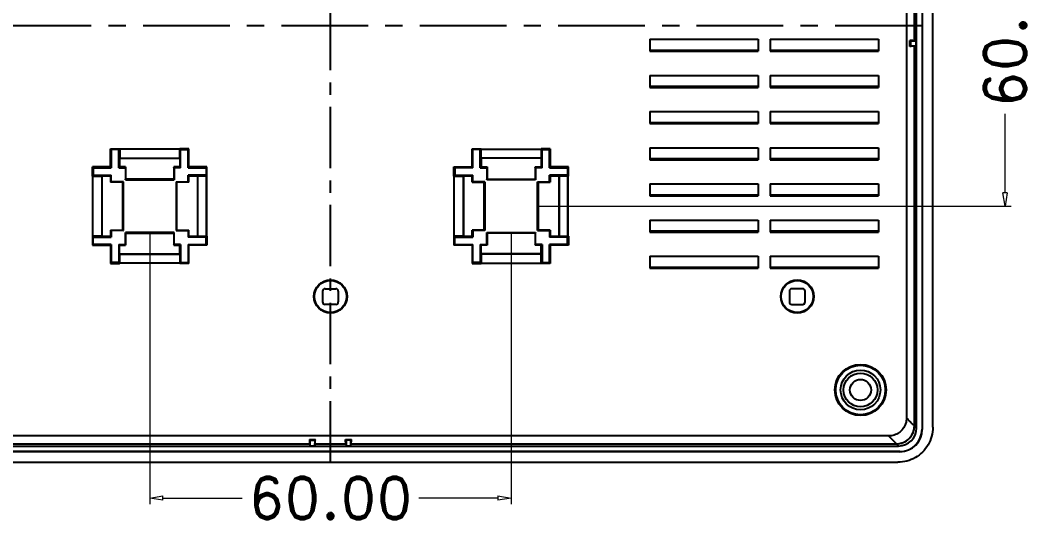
# Model space of a CAD drawing. Extents: x 3002 to 3805, y -1490 to -963.
# Drawn here: x 3636.7 to 3804.8, y -1342.2 to -1258.4 of the extents above; entities that cross this region are included whole.
import ezdxf

# ---------------------------------------------------------------- set-up
doc = ezdxf.new("R2010")
doc.units = 0
doc.header["$LTSCALE"] = 30.734
doc.header["$PDMODE"] = 3
doc.header["$PDSIZE"] = 0.3125
doc.linetypes.add('CENTER', pattern=[0.6, 0.375, -0.075, 0.075, -0.075])
doc.layers.get('0').update_dxf_attribs({"linetype": 'CONTINUOUS'})
doc.layers.get('Defpoints').update_dxf_attribs({"linetype": 'CONTINUOUS'})
doc.layers.add('dim', color=3, linetype='CONTINUOUS', lineweight=9)
doc.styles.add('LongTou', font='romand.shx', dxfattribs={"bigfont": 'whgdtxt.shx'})
doc.dimstyles.new('YanXiu', dxfattribs={"dimtxt": 7, "dimasz": 2.2, "dimexe": 1, "dimexo": 0, "dimgap": 0.66, "dimtad": 0, "dimzin": 1, "dimdsep": 46, "dimtxsty": 'LongTou', "dimblk": 'CLOSEDBLANK', "dimcen": 0, "dimclrd": 3, "dimclre": 3, "dimclrt": 7, "dimazin": 0, "dimtfac": 1, "dimtofl": 0, "dimtmove": 0, "dimatfit": 3, "dimldrblk": 'CLOSEDBLANK', "dimfxl": 1, "dimlwd": 5, "dimlwe": 5, "dimarcsym": 0})

# ---------------------------------------------------------------- blocks, each defined once
blk = doc.blocks.new('_ClosedBlank')
at = {"color": 0, "linetype": 'ByBlock', "lineweight": -2}
for p, q in [((-1, 0.167), (0, 0)), ((-1, 0.167), (-1, -0.167)), ((0, 0), (-1, -0.167))]:
    blk.add_line(p, q, dxfattribs=at)
blk = doc.blocks.new('*D6')
at = {"layer": 'Defpoints', "color": 0}
for p in [(3658.18, -1293.71), (3718.18, -1293.71), (3718.18, -1337.65)]:
    blk.add_point(p, dxfattribs=at)
at = {"layer": 'dim', "color": 3, "lineweight": 5}
for p, q in [((3658.18, -1293.71), (3658.18, -1338.65)), ((3718.18, -1293.71), (3718.18, -1338.65)), ((3660.38, -1337.65), (3673.52, -1337.65)), ((3715.98, -1337.65), (3702.84, -1337.65))]:
    blk.add_line(p, q, dxfattribs=at)
at = {"layer": 'dim', "color": 3, "lineweight": 5, "xscale": 2.2, "yscale": 2.2, "zscale": 2.2, "rotation": 180}
blk.add_blockref('_ClosedBlank', (3658.18, -1337.65), dxfattribs=at)
at = {"layer": 'dim', "color": 3, "lineweight": 5, "xscale": 2.2, "yscale": 2.2, "zscale": 2.2}
blk.add_blockref('_ClosedBlank', (3718.18, -1337.65), dxfattribs=at)
at = {"layer": 'dim', "color": 7, "insert": (3688.18, -1337.65), "char_height": 7, "attachment_point": 5, "style": 'LongTou'}
blk.add_mtext('60.00', dxfattribs=at)
blk = doc.blocks.new('*D5')
at = {"layer": 'Defpoints', "color": 0}
for p in [(3726.12, -1229.21), (3800.18, -1229.21), (3722.56, -1289.21)]:
    blk.add_point(p, dxfattribs=at)
at = {"layer": 'dim', "color": 3, "lineweight": 5}
for p, q in [((3726.12, -1229.21), (3801.18, -1229.21)), ((3800.18, -1231.41), (3800.18, -1244.55)), ((3800.18, -1287.01), (3800.18, -1273.87)), ((3722.56, -1289.21), (3801.18, -1289.21))]:
    blk.add_line(p, q, dxfattribs=at)
at = {"layer": 'dim', "color": 3, "lineweight": 5, "xscale": 2.2, "yscale": 2.2, "zscale": 2.2}
for p, rotation in [((3800.18, -1229.21), 90), ((3800.18, -1289.21), 270)]:
    blk.add_blockref('_ClosedBlank', p, dxfattribs=dict(at, rotation=rotation))
at = {"layer": 'dim', "color": 7, "insert": (3800.18, -1259.21), "char_height": 7, "attachment_point": 5, "rotation": 90, "style": 'LongTou'}
blk.add_mtext('60.00', dxfattribs=at)

msp = doc.modelspace()

# ---------------------------------------------------------------- linework, layer by layer
at = {"color": 1, "linetype": 'CENTER', "ltscale": 0.882062}
msp.add_line((3688.184, -1331.711), (3688.184, -1186.711), dxfattribs=at)
at = {"color": 7, "linetype": 'Continuous'}
for p, q in [((3785.488, -1326.028), (3785.488, -1192.394)), ((3786.399, -1192.193), (3786.399, -1326.228)), ((3786.434, -1192.158), (3786.434, -1326.263)), ((3788.184, -1325.911), (3788.184, -1192.503)), ((3783.82, -1194.037), (3783.82, -1324.384)), ((3785.126, -1261.783), (3785.126, -1256.638)), ((3741.184, -1261.521), (3759.184, -1261.521)), ((3741.184, -1261.521), (3741.184, -1263.521)), ((3759.184, -1261.521), (3759.184, -1263.521)), ((3761.184, -1261.521), (3779.184, -1261.521)), ((3761.184, -1261.521), (3761.184, -1263.521)), ((3779.184, -1261.521), (3779.184, -1263.521)), ((3784.388, -1261.711), (3784.503, -1261.826)), ((3784.388, -1262.711), (3784.388, -1261.711)), ((3785.435, -1261.826), (3784.503, -1261.826)), ((3784.503, -1261.826), (3784.503, -1262.595)), ((3785.488, -1261.817), (3785.126, -1261.783)), ((3785.435, -1261.826), (3785.488, -1261.817)), ((3785.435, -1262.595), (3785.435, -1261.826)), ((3741.184, -1263.321), (3759.184, -1263.321)), ((3741.184, -1263.41), (3759.184, -1263.41)), ((3741.184, -1263.521), (3759.184, -1263.521)), ((3761.184, -1263.321), (3779.184, -1263.321)), ((3761.184, -1263.41), (3779.184, -1263.41)), ((3761.184, -1263.521), (3779.184, -1263.521)), ((3784.388, -1262.711), (3784.503, -1262.595)), ((3784.503, -1262.595), (3785.435, -1262.595)), ((3785.126, -1262.638), (3785.488, -1262.604)), ((3785.126, -1325.661), (3785.126, -1262.638)), ((3785.488, -1262.604), (3785.435, -1262.595)), ((3741.184, -1267.521), (3759.184, -1267.521)), ((3741.184, -1267.521), (3741.184, -1269.521)), ((3759.184, -1267.521), (3759.184, -1269.521)), ((3761.184, -1267.521), (3779.184, -1267.521)), ((3761.184, -1267.521), (3761.184, -1269.521)), ((3779.184, -1267.521), (3779.184, -1269.521)), ((3741.184, -1269.321), (3759.184, -1269.321)), ((3741.184, -1269.41), (3759.184, -1269.41)), ((3741.184, -1269.521), (3759.184, -1269.521)), ((3761.184, -1269.321), (3779.184, -1269.321)), ((3761.184, -1269.41), (3779.184, -1269.41)), ((3761.184, -1269.521), (3779.184, -1269.521)), ((3741.184, -1273.521), (3759.184, -1273.521)), ((3741.184, -1273.521), (3741.184, -1275.521)), ((3759.184, -1273.521), (3759.184, -1275.521)), ((3761.184, -1273.521), (3779.184, -1273.521)), ((3761.184, -1273.521), (3761.184, -1275.521)), ((3779.184, -1273.521), (3779.184, -1275.521)), ((3741.184, -1275.321), (3759.184, -1275.321)), ((3741.184, -1275.41), (3759.184, -1275.41)), ((3741.184, -1275.521), (3759.184, -1275.521)), ((3761.184, -1275.321), (3779.184, -1275.321)), ((3761.184, -1275.41), (3779.184, -1275.41)), ((3761.184, -1275.521), (3779.184, -1275.521)), ((3651.806, -1279.833), (3651.684, -1279.711)), ((3651.684, -1282.711), (3651.684, -1279.711)), ((3651.684, -1279.711), (3653.184, -1279.711)), ((3651.806, -1279.833), (3651.806, -1282.833)), ((3653.062, -1279.833), (3651.806, -1279.833)), ((3653.062, -1279.833), (3653.184, -1279.711)), ((3653.062, -1282.833), (3653.062, -1279.833)), ((3653.184, -1279.711), (3653.184, -1279.756)), ((3653.184, -1279.756), (3653.201, -1279.773)), ((3663.184, -1279.756), (3653.184, -1279.756)), ((3653.201, -1279.773), (3653.201, -1281.255)), ((3663.167, -1279.773), (3653.201, -1279.773)), ((3663.184, -1279.756), (3663.167, -1279.773)), ((3663.167, -1281.255), (3663.167, -1279.773)), ((3663.306, -1279.833), (3663.184, -1279.711)), ((3663.184, -1279.711), (3663.184, -1279.756)), ((3664.684, -1279.711), (3663.184, -1279.711)), ((3663.306, -1282.833), (3663.306, -1279.833)), ((3663.306, -1279.833), (3664.562, -1279.833)), ((3664.562, -1279.833), (3664.684, -1279.711)), ((3664.562, -1282.833), (3664.562, -1279.833)), ((3664.684, -1282.711), (3664.684, -1279.711)), ((3711.684, -1279.711), (3713.184, -1279.711)), ((3711.806, -1279.833), (3711.684, -1279.711)), ((3711.684, -1282.711), (3711.684, -1279.711)), ((3713.062, -1279.833), (3711.806, -1279.833)), ((3711.806, -1282.833), (3711.806, -1279.833)), ((3713.062, -1279.833), (3713.184, -1279.711)), ((3713.062, -1282.833), (3713.062, -1279.833)), ((3713.184, -1279.711), (3713.184, -1279.756)), ((3713.184, -1279.756), (3723.184, -1279.756)), ((3713.184, -1279.756), (3713.201, -1279.773)), ((3713.201, -1279.773), (3723.167, -1279.773)), ((3713.201, -1281.255), (3713.201, -1279.773)), ((3723.184, -1279.756), (3723.167, -1279.773)), ((3723.167, -1279.773), (3723.167, -1281.255)), ((3724.684, -1279.711), (3723.184, -1279.711)), ((3723.306, -1279.833), (3723.184, -1279.711)), ((3723.184, -1279.711), (3723.184, -1279.756)), ((3723.306, -1279.833), (3724.562, -1279.833)), ((3723.306, -1282.833), (3723.306, -1279.833)), ((3724.562, -1279.833), (3724.684, -1279.711)), ((3724.562, -1282.833), (3724.562, -1279.833)), ((3724.684, -1279.711), (3724.684, -1282.711)), ((3741.184, -1279.521), (3759.184, -1279.521)), ((3741.184, -1279.521), (3741.184, -1281.521)), ((3759.184, -1279.521), (3759.184, -1281.521)), ((3761.184, -1279.521), (3779.184, -1279.521)), ((3761.184, -1279.521), (3761.184, -1281.521)), ((3779.184, -1279.521), (3779.184, -1281.521)), ((3653.184, -1281.273), (3653.201, -1281.255)), ((3653.184, -1281.273), (3653.184, -1282.711)), ((3653.184, -1281.273), (3663.184, -1281.273)), ((3653.201, -1281.255), (3663.167, -1281.255)), ((3663.184, -1281.273), (3663.167, -1281.255)), ((3663.184, -1281.273), (3663.184, -1282.711)), ((3713.184, -1281.273), (3713.201, -1281.255)), ((3723.184, -1281.273), (3713.184, -1281.273)), ((3713.184, -1281.273), (3713.184, -1282.711)), ((3723.167, -1281.255), (3713.201, -1281.255)), ((3723.184, -1281.273), (3723.167, -1281.255)), ((3723.184, -1281.273), (3723.184, -1282.711)), ((3741.184, -1281.321), (3759.184, -1281.321)), ((3741.184, -1281.41), (3759.184, -1281.41)), ((3741.184, -1281.521), (3759.184, -1281.521)), ((3761.184, -1281.321), (3779.184, -1281.321)), ((3761.184, -1281.41), (3779.184, -1281.41)), ((3761.184, -1281.521), (3779.184, -1281.521)), ((3648.806, -1282.833), (3648.684, -1282.711)), ((3648.684, -1284.211), (3648.684, -1282.711)), ((3651.684, -1282.711), (3648.684, -1282.711)), ((3648.806, -1284.088), (3648.684, -1284.211)), ((3648.729, -1284.211), (3648.684, -1284.211)), ((3648.729, -1284.211), (3648.747, -1284.228)), ((3648.729, -1294.211), (3648.729, -1284.211)), ((3648.806, -1282.833), (3648.806, -1284.088)), ((3648.806, -1282.833), (3651.806, -1282.833)), ((3648.806, -1284.088), (3651.806, -1284.088)), ((3650.246, -1284.211), (3650.229, -1284.228)), ((3650.246, -1284.211), (3650.246, -1294.211)), ((3651.684, -1284.211), (3650.246, -1284.211)), ((3651.806, -1282.833), (3651.684, -1282.711)), ((3651.806, -1284.088), (3651.684, -1284.211)), ((3651.684, -1284.211), (3651.684, -1285.211)), ((3651.806, -1285.18), (3651.806, -1284.088)), ((3653.062, -1282.833), (3653.184, -1282.711)), ((3653.062, -1282.833), (3654.153, -1282.833)), ((3654.184, -1282.711), (3653.184, -1282.711)), ((3654.184, -1282.711), (3654.153, -1282.833)), ((3654.153, -1282.833), (3654.153, -1284.833)), ((3654.184, -1282.711), (3654.184, -1284.711)), ((3662.184, -1282.711), (3662.184, -1284.711)), ((3662.215, -1282.833), (3662.184, -1282.711)), ((3663.184, -1282.711), (3662.184, -1282.711)), ((3662.215, -1282.833), (3662.215, -1284.833)), ((3663.306, -1282.833), (3662.215, -1282.833)), ((3663.306, -1282.833), (3663.184, -1282.711)), ((3664.562, -1282.833), (3664.684, -1282.711)), ((3664.562, -1282.833), (3667.562, -1282.833)), ((3664.562, -1284.088), (3664.684, -1284.211)), ((3664.562, -1285.18), (3664.562, -1284.088)), ((3667.562, -1284.088), (3664.562, -1284.088)), ((3667.684, -1282.711), (3664.684, -1282.711)), ((3666.122, -1284.211), (3664.684, -1284.211)), ((3664.684, -1285.211), (3664.684, -1284.211)), ((3666.122, -1284.211), (3666.139, -1284.228)), ((3666.122, -1284.211), (3666.122, -1294.211)), ((3667.562, -1282.833), (3667.684, -1282.711)), ((3667.562, -1282.833), (3667.562, -1284.088)), ((3667.562, -1284.088), (3667.684, -1284.211)), ((3667.639, -1284.211), (3667.621, -1284.228)), ((3667.684, -1284.211), (3667.639, -1284.211)), ((3667.639, -1294.211), (3667.639, -1284.211)), ((3667.684, -1284.211), (3667.684, -1282.711)), ((3708.684, -1282.711), (3711.684, -1282.711)), ((3708.806, -1282.833), (3708.684, -1282.711)), ((3708.684, -1284.211), (3708.684, -1282.711)), ((3708.806, -1284.088), (3708.684, -1284.211)), ((3708.729, -1284.211), (3708.684, -1284.211)), ((3708.729, -1284.211), (3708.747, -1284.228)), ((3708.729, -1294.211), (3708.729, -1284.211)), ((3711.806, -1282.833), (3708.806, -1282.833)), ((3708.806, -1282.833), (3708.806, -1284.088)), ((3708.806, -1284.088), (3711.806, -1284.088)), ((3710.246, -1284.211), (3710.229, -1284.228)), ((3711.684, -1284.211), (3710.246, -1284.211)), ((3710.246, -1284.211), (3710.246, -1294.211)), ((3711.806, -1282.833), (3711.684, -1282.711)), ((3711.806, -1284.088), (3711.684, -1284.211)), ((3711.684, -1285.211), (3711.684, -1284.211)), ((3711.806, -1285.18), (3711.806, -1284.088)), ((3713.062, -1282.833), (3713.184, -1282.711)), ((3713.062, -1282.833), (3714.153, -1282.833)), ((3713.184, -1282.711), (3714.184, -1282.711)), ((3714.184, -1282.711), (3714.153, -1282.833)), ((3714.153, -1282.833), (3714.153, -1284.833)), ((3714.184, -1282.711), (3714.184, -1284.711)), ((3722.184, -1282.711), (3723.184, -1282.711)), ((3722.184, -1282.711), (3722.184, -1284.711)), ((3722.215, -1282.833), (3722.184, -1282.711)), ((3723.306, -1282.833), (3722.215, -1282.833)), ((3722.215, -1282.833), (3722.215, -1284.833)), ((3723.306, -1282.833), (3723.184, -1282.711)), ((3724.562, -1282.833), (3724.684, -1282.711)), ((3724.562, -1282.833), (3727.562, -1282.833)), ((3727.562, -1284.088), (3724.562, -1284.088)), ((3724.562, -1284.088), (3724.684, -1284.211)), ((3724.562, -1285.18), (3724.562, -1284.088)), ((3727.684, -1282.711), (3724.684, -1282.711)), ((3726.122, -1284.211), (3724.684, -1284.211)), ((3724.684, -1284.211), (3724.684, -1285.211)), ((3726.122, -1284.211), (3726.139, -1284.228)), ((3726.122, -1284.211), (3726.122, -1294.211)), ((3727.562, -1282.833), (3727.684, -1282.711)), ((3727.562, -1282.833), (3727.562, -1284.088)), ((3727.562, -1284.088), (3727.684, -1284.211)), ((3727.639, -1284.211), (3727.621, -1284.228)), ((3727.684, -1284.211), (3727.639, -1284.211)), ((3727.639, -1294.211), (3727.639, -1284.211)), ((3727.684, -1284.211), (3727.684, -1282.711)), ((3648.747, -1294.193), (3648.747, -1284.228)), ((3648.747, -1284.228), (3650.229, -1284.228)), ((3650.229, -1284.228), (3650.229, -1294.193)), ((3651.806, -1285.18), (3651.684, -1285.211)), ((3653.684, -1285.211), (3651.684, -1285.211)), ((3653.806, -1285.18), (3651.806, -1285.18)), ((3653.684, -1285.211), (3653.684, -1293.211)), ((3653.806, -1285.18), (3653.771, -1285.189)), ((3653.771, -1293.232), (3653.771, -1285.189)), ((3653.806, -1293.241), (3653.806, -1285.18)), ((3654.153, -1284.833), (3654.184, -1284.711)), ((3654.153, -1284.833), (3662.215, -1284.833)), ((3654.162, -1284.798), (3662.206, -1284.798)), ((3662.184, -1284.711), (3654.184, -1284.711)), ((3662.215, -1284.833), (3662.206, -1284.798)), ((3662.562, -1285.18), (3662.562, -1293.241)), ((3662.562, -1285.18), (3664.562, -1285.18)), ((3662.597, -1285.189), (3662.562, -1285.18)), ((3662.597, -1285.189), (3662.597, -1293.232)), ((3662.684, -1293.211), (3662.684, -1285.211)), ((3664.684, -1285.211), (3662.684, -1285.211)), ((3664.684, -1285.211), (3664.562, -1285.18)), ((3667.621, -1284.228), (3666.139, -1284.228)), ((3666.139, -1284.228), (3666.139, -1294.193)), ((3667.621, -1294.193), (3667.621, -1284.228)), ((3708.747, -1284.228), (3710.229, -1284.228)), ((3708.747, -1294.193), (3708.747, -1284.228)), ((3710.229, -1284.228), (3710.229, -1294.193)), ((3711.806, -1285.18), (3711.684, -1285.211)), ((3711.684, -1285.211), (3713.684, -1285.211)), ((3713.806, -1285.18), (3711.806, -1285.18)), ((3713.684, -1293.211), (3713.684, -1285.211)), ((3713.771, -1285.189), (3713.806, -1285.18)), ((3713.771, -1285.189), (3713.771, -1293.232)), ((3713.806, -1285.18), (3713.806, -1293.241)), ((3714.153, -1284.833), (3714.162, -1284.798)), ((3722.215, -1284.833), (3714.153, -1284.833)), ((3722.206, -1284.798), (3714.162, -1284.798)), ((3714.184, -1284.711), (3722.184, -1284.711)), ((3722.184, -1284.711), (3722.215, -1284.833)), ((3722.562, -1285.18), (3724.562, -1285.18)), ((3722.562, -1285.18), (3722.597, -1285.189)), ((3722.562, -1293.241), (3722.562, -1285.18)), ((3722.597, -1293.232), (3722.597, -1285.189)), ((3722.684, -1285.211), (3724.684, -1285.211)), ((3722.684, -1285.211), (3722.684, -1293.211)), ((3724.684, -1285.211), (3724.562, -1285.18)), ((3727.621, -1284.228), (3726.139, -1284.228)), ((3726.139, -1284.228), (3726.139, -1294.193)), ((3727.621, -1294.193), (3727.621, -1284.228)), ((3741.184, -1285.521), (3759.184, -1285.521)), ((3741.184, -1285.521), (3741.184, -1287.521)), ((3759.184, -1285.521), (3759.184, -1287.521)), ((3761.184, -1285.521), (3779.184, -1285.521)), ((3761.184, -1285.521), (3761.184, -1287.521)), ((3779.184, -1285.521), (3779.184, -1287.521)), ((3741.184, -1287.321), (3759.184, -1287.321)), ((3741.184, -1287.41), (3759.184, -1287.41)), ((3741.184, -1287.521), (3759.184, -1287.521)), ((3761.184, -1287.321), (3779.184, -1287.321)), ((3761.184, -1287.41), (3779.184, -1287.41)), ((3761.184, -1287.521), (3779.184, -1287.521)), ((3741.184, -1291.521), (3759.184, -1291.521)), ((3741.184, -1291.521), (3741.184, -1293.521)), ((3759.184, -1291.521), (3759.184, -1293.521)), ((3761.184, -1291.521), (3779.184, -1291.521)), ((3761.184, -1291.521), (3761.184, -1293.521)), ((3779.184, -1291.521), (3779.184, -1293.521)), ((3648.806, -1294.333), (3648.684, -1294.211)), ((3648.684, -1294.211), (3648.684, -1295.711)), ((3648.684, -1294.211), (3648.729, -1294.211)), ((3648.729, -1294.211), (3648.747, -1294.193)), ((3650.229, -1294.193), (3648.747, -1294.193)), ((3650.246, -1294.211), (3650.229, -1294.193)), ((3650.246, -1294.211), (3651.684, -1294.211)), ((3651.684, -1293.211), (3651.806, -1293.241)), ((3651.684, -1293.211), (3651.684, -1294.211)), ((3651.684, -1293.211), (3653.684, -1293.211)), ((3651.806, -1294.333), (3651.684, -1294.211)), ((3651.806, -1293.241), (3651.806, -1294.333)), ((3653.806, -1293.241), (3651.806, -1293.241)), ((3653.771, -1293.232), (3653.806, -1293.241)), ((3654.153, -1293.588), (3654.162, -1293.623)), ((3654.153, -1295.588), (3654.153, -1293.588)), ((3662.215, -1293.588), (3654.153, -1293.588)), ((3662.206, -1293.623), (3654.162, -1293.623)), ((3654.184, -1293.711), (3654.184, -1295.711)), ((3654.184, -1293.711), (3662.184, -1293.711)), ((3662.184, -1293.711), (3662.184, -1295.711)), ((3662.206, -1293.623), (3662.215, -1293.588)), ((3662.215, -1295.588), (3662.215, -1293.588)), ((3662.562, -1293.241), (3662.597, -1293.232)), ((3662.562, -1293.241), (3664.562, -1293.241)), ((3662.684, -1293.211), (3664.684, -1293.211)), ((3664.562, -1293.241), (3664.684, -1293.211)), ((3664.562, -1293.241), (3664.562, -1294.333)), ((3664.562, -1294.333), (3664.684, -1294.211)), ((3664.684, -1294.211), (3664.684, -1293.211)), ((3664.684, -1294.211), (3666.122, -1294.211)), ((3666.122, -1294.211), (3666.139, -1294.193)), ((3666.139, -1294.193), (3667.621, -1294.193)), ((3667.562, -1294.333), (3667.684, -1294.211)), ((3667.639, -1294.211), (3667.621, -1294.193)), ((3667.639, -1294.211), (3667.684, -1294.211)), ((3667.684, -1294.211), (3667.684, -1295.711)), ((3708.684, -1294.211), (3708.729, -1294.211)), ((3708.806, -1294.333), (3708.684, -1294.211)), ((3708.684, -1294.211), (3708.684, -1295.711)), ((3708.729, -1294.211), (3708.747, -1294.193)), ((3710.229, -1294.193), (3708.747, -1294.193)), ((3710.246, -1294.211), (3710.229, -1294.193)), ((3710.246, -1294.211), (3711.684, -1294.211)), ((3713.684, -1293.211), (3711.684, -1293.211)), ((3711.684, -1293.211), (3711.806, -1293.241)), ((3711.684, -1294.211), (3711.684, -1293.211)), ((3711.806, -1294.333), (3711.684, -1294.211)), ((3713.806, -1293.241), (3711.806, -1293.241)), ((3711.806, -1293.241), (3711.806, -1294.333)), ((3713.806, -1293.241), (3713.771, -1293.232)), ((3714.153, -1293.588), (3722.215, -1293.588)), ((3714.184, -1293.711), (3714.153, -1293.588)), ((3714.153, -1295.588), (3714.153, -1293.588)), ((3714.162, -1293.623), (3722.206, -1293.623)), ((3722.184, -1293.711), (3714.184, -1293.711)), ((3714.184, -1293.711), (3714.184, -1295.711)), ((3722.184, -1293.711), (3722.184, -1295.711)), ((3722.215, -1293.588), (3722.206, -1293.623)), ((3722.215, -1295.588), (3722.215, -1293.588)), ((3722.597, -1293.232), (3722.562, -1293.241)), ((3722.562, -1293.241), (3724.562, -1293.241)), ((3724.684, -1293.211), (3722.684, -1293.211)), ((3724.562, -1293.241), (3724.684, -1293.211)), ((3724.562, -1293.241), (3724.562, -1294.333)), ((3724.562, -1294.333), (3724.684, -1294.211)), ((3724.684, -1293.211), (3724.684, -1294.211)), ((3724.684, -1294.211), (3726.122, -1294.211)), ((3726.122, -1294.211), (3726.139, -1294.193)), ((3726.139, -1294.193), (3727.621, -1294.193)), ((3727.562, -1294.333), (3727.684, -1294.211)), ((3727.639, -1294.211), (3727.621, -1294.193)), ((3727.639, -1294.211), (3727.684, -1294.211)), ((3727.684, -1294.211), (3727.684, -1295.711)), ((3741.184, -1293.321), (3759.184, -1293.321)), ((3741.184, -1293.41), (3759.184, -1293.41)), ((3741.184, -1293.521), (3759.184, -1293.521)), ((3761.184, -1293.321), (3779.184, -1293.321)), ((3761.184, -1293.41), (3779.184, -1293.41)), ((3761.184, -1293.521), (3779.184, -1293.521)), ((3648.806, -1295.588), (3648.684, -1295.711)), ((3648.684, -1295.711), (3651.684, -1295.711)), ((3648.806, -1295.588), (3648.806, -1294.333)), ((3648.806, -1294.333), (3651.806, -1294.333)), ((3651.806, -1295.588), (3648.806, -1295.588)), ((3651.806, -1295.588), (3651.684, -1295.711)), ((3651.684, -1295.711), (3651.684, -1298.711)), ((3651.806, -1295.588), (3651.806, -1298.588)), ((3653.062, -1295.588), (3653.184, -1295.711)), ((3653.062, -1295.588), (3653.062, -1298.588)), ((3653.062, -1295.588), (3654.153, -1295.588)), ((3653.184, -1297.148), (3653.184, -1295.711)), ((3653.184, -1295.711), (3654.184, -1295.711)), ((3654.153, -1295.588), (3654.184, -1295.711)), ((3662.184, -1295.711), (3662.215, -1295.588)), ((3662.184, -1295.711), (3663.184, -1295.711)), ((3663.306, -1295.588), (3662.215, -1295.588)), ((3663.306, -1295.588), (3663.184, -1295.711)), ((3663.184, -1297.148), (3663.184, -1295.711)), ((3663.306, -1295.588), (3663.306, -1298.588)), ((3667.562, -1294.333), (3664.562, -1294.333)), ((3664.562, -1295.588), (3664.684, -1295.711)), ((3664.562, -1295.588), (3667.562, -1295.588)), ((3664.562, -1295.588), (3664.562, -1298.588)), ((3667.684, -1295.711), (3664.684, -1295.711)), ((3664.684, -1298.711), (3664.684, -1295.711)), ((3667.562, -1295.588), (3667.562, -1294.333)), ((3667.562, -1295.588), (3667.684, -1295.711)), ((3708.806, -1295.588), (3708.684, -1295.711)), ((3711.684, -1295.711), (3708.684, -1295.711)), ((3708.806, -1294.333), (3711.806, -1294.333)), ((3708.806, -1295.588), (3708.806, -1294.333)), ((3708.806, -1295.588), (3711.806, -1295.588)), ((3711.806, -1295.588), (3711.684, -1295.711)), ((3711.684, -1295.711), (3711.684, -1298.711)), ((3711.806, -1298.588), (3711.806, -1295.588)), ((3713.062, -1295.588), (3714.153, -1295.588)), ((3713.062, -1295.588), (3713.184, -1295.711)), ((3713.062, -1295.588), (3713.062, -1298.588)), ((3714.184, -1295.711), (3713.184, -1295.711)), ((3713.184, -1297.148), (3713.184, -1295.711)), ((3714.153, -1295.588), (3714.184, -1295.711)), ((3722.184, -1295.711), (3722.215, -1295.588)), ((3723.184, -1295.711), (3722.184, -1295.711)), ((3723.306, -1295.588), (3722.215, -1295.588)), ((3723.306, -1295.588), (3723.184, -1295.711)), ((3723.184, -1297.148), (3723.184, -1295.711)), ((3723.306, -1295.588), (3723.306, -1298.588)), ((3727.562, -1294.333), (3724.562, -1294.333)), ((3727.562, -1295.588), (3724.562, -1295.588)), ((3724.562, -1295.588), (3724.684, -1295.711)), ((3724.562, -1298.588), (3724.562, -1295.588)), ((3727.684, -1295.711), (3724.684, -1295.711)), ((3724.684, -1295.711), (3724.684, -1298.711)), ((3727.562, -1295.588), (3727.562, -1294.333)), ((3727.562, -1295.588), (3727.684, -1295.711)), ((3653.184, -1297.148), (3653.201, -1297.166)), ((3653.184, -1297.148), (3663.184, -1297.148)), ((3653.201, -1298.648), (3653.201, -1297.166)), ((3653.201, -1297.166), (3663.167, -1297.166)), ((3663.184, -1297.148), (3663.167, -1297.166)), ((3663.167, -1297.166), (3663.167, -1298.648)), ((3723.184, -1297.148), (3713.184, -1297.148)), ((3713.184, -1297.148), (3713.201, -1297.166)), ((3723.167, -1297.166), (3713.201, -1297.166)), ((3713.201, -1297.166), (3713.201, -1298.648)), ((3723.184, -1297.148), (3723.167, -1297.166)), ((3723.167, -1298.648), (3723.167, -1297.166)), ((3741.184, -1297.521), (3759.184, -1297.521)), ((3741.184, -1297.521), (3741.184, -1299.521)), ((3759.184, -1297.521), (3759.184, -1299.521)), ((3761.184, -1297.521), (3779.184, -1297.521)), ((3761.184, -1297.521), (3761.184, -1299.521)), ((3779.184, -1297.521), (3779.184, -1299.521)), ((3651.806, -1298.588), (3651.684, -1298.711)), ((3651.684, -1298.711), (3653.184, -1298.711)), ((3653.062, -1298.588), (3651.806, -1298.588)), ((3653.062, -1298.588), (3653.184, -1298.711)), ((3653.184, -1298.665), (3653.201, -1298.648)), ((3653.184, -1298.711), (3653.184, -1298.665)), ((3663.184, -1298.665), (3653.184, -1298.665)), ((3663.167, -1298.648), (3653.201, -1298.648)), ((3663.184, -1298.665), (3663.167, -1298.648)), ((3663.306, -1298.588), (3663.184, -1298.711)), ((3663.184, -1298.711), (3663.184, -1298.665)), ((3664.684, -1298.711), (3663.184, -1298.711)), ((3663.306, -1298.588), (3664.562, -1298.588)), ((3664.562, -1298.588), (3664.684, -1298.711)), ((3711.806, -1298.588), (3711.684, -1298.711)), ((3711.684, -1298.711), (3713.184, -1298.711)), ((3713.062, -1298.588), (3711.806, -1298.588)), ((3713.062, -1298.588), (3713.184, -1298.711)), ((3713.184, -1298.665), (3713.201, -1298.648)), ((3713.184, -1298.665), (3723.184, -1298.665)), ((3713.184, -1298.711), (3713.184, -1298.665)), ((3713.201, -1298.648), (3723.167, -1298.648)), ((3723.184, -1298.665), (3723.167, -1298.648)), ((3723.306, -1298.588), (3723.184, -1298.711)), ((3723.184, -1298.711), (3723.184, -1298.665)), ((3724.684, -1298.711), (3723.184, -1298.711)), ((3723.306, -1298.588), (3724.562, -1298.588)), ((3724.562, -1298.588), (3724.684, -1298.711)), ((3741.184, -1299.321), (3759.184, -1299.321)), ((3761.184, -1299.321), (3779.184, -1299.321)), ((3741.184, -1299.41), (3759.184, -1299.41)), ((3741.184, -1299.521), (3759.184, -1299.521)), ((3761.184, -1299.41), (3779.184, -1299.41)), ((3761.184, -1299.521), (3779.184, -1299.521)), ((3686.884, -1303.311), (3686.884, -1305.111)), ((3687.284, -1302.911), (3689.084, -1302.911)), ((3689.484, -1303.311), (3689.484, -1305.111)), ((3764.384, -1303.311), (3764.384, -1305.111)), ((3766.584, -1302.911), (3764.784, -1302.911)), ((3766.984, -1305.111), (3766.984, -1303.311)), ((3689.084, -1305.511), (3687.284, -1305.511)), ((3764.784, -1305.511), (3766.584, -1305.511)), ((3785.126, -1325.661), (3785.488, -1326.028)), ((3786.434, -1326.263), (3786.399, -1326.228)), ((3780.857, -1327.347), (3595.511, -1327.347)), ((3684.684, -1327.915), (3685.684, -1327.915)), ((3684.684, -1327.915), (3684.799, -1328.03)), ((3685.684, -1327.915), (3685.569, -1328.03)), ((3690.684, -1327.915), (3691.684, -1327.915)), ((3690.684, -1327.915), (3690.799, -1328.03)), ((3691.684, -1327.915), (3691.569, -1328.03)), ((3782.132, -1328.652), (3780.857, -1327.347)), ((3593.867, -1329.014), (3782.501, -1329.014)), ((3594.234, -1328.652), (3684.757, -1328.652)), ((3684.757, -1328.652), (3684.79, -1329.014)), ((3684.79, -1329.014), (3684.799, -1328.962)), ((3684.799, -1328.03), (3685.569, -1328.03)), ((3684.799, -1328.962), (3684.799, -1328.03)), ((3684.799, -1328.962), (3685.569, -1328.962)), ((3685.569, -1328.03), (3685.569, -1328.962)), ((3685.569, -1328.962), (3685.578, -1329.014)), ((3685.578, -1329.014), (3685.611, -1328.652)), ((3685.611, -1328.652), (3690.757, -1328.652)), ((3690.757, -1328.652), (3690.79, -1329.014)), ((3690.79, -1329.014), (3690.799, -1328.962)), ((3691.569, -1328.03), (3690.799, -1328.03)), ((3690.799, -1328.03), (3690.799, -1328.962)), ((3690.799, -1328.962), (3691.569, -1328.962)), ((3691.569, -1328.962), (3691.569, -1328.03)), ((3691.569, -1328.962), (3691.578, -1329.014)), ((3691.578, -1329.014), (3691.611, -1328.652)), ((3691.611, -1328.652), (3782.134, -1328.652)), ((3782.501, -1329.014), (3782.134, -1328.652)), ((3782.736, -1329.961), (3593.632, -1329.961)), ((3782.719, -1329.926), (3593.649, -1329.926)), ((3782.719, -1329.926), (3782.719, -1329.961)), ((3593.984, -1331.711), (3782.384, -1331.711))]:
    msp.add_line(p, q, dxfattribs=at)
at = {"color": 1, "linetype": 'CENTER', "ltscale": 1.245672}
msp.add_line((3588.184, -1259.211), (3788.184, -1259.211), dxfattribs=at)
at = {"color": 7, "linetype": 'Continuous'}
for centre, radius in [((3688.184, -1304.211), 2.75), ((3688.184, -1304.211), 2.663), ((3765.684, -1304.211), 2.75), ((3765.684, -1304.211), 2.663), ((3776.184, -1319.711), 4.25), ((3776.184, -1319.711), 4.113), ((3776.184, -1319.711), 3.3), ((3776.184, -1319.711), 2.8), ((3776.184, -1319.711), 1.75)]:
    msp.add_circle(centre, radius, dxfattribs=at)
for centre, radius, start, end in [((3687.284, -1303.311), 0.4, 90, 180), ((3689.084, -1303.311), 0.4, 0, 90), ((3764.784, -1303.311), 0.4, 90, 180), ((3766.584, -1303.311), 0.4, 0, 90), ((3687.284, -1305.111), 0.4, 180, 270), ((3689.084, -1305.111), 0.4, 270, 0), ((3764.784, -1305.111), 0.4, 180, 270), ((3766.584, -1305.111), 0.4, 270, 0), ((3782.137, -1325.664), 2.988, 269.93758, 0.0624)]:
    msp.add_arc(centre, radius, start, end, dxfattribs=at)
for centre, major_axis, ratio, start_param, end_param in [((3782.475, -1326.001), (-2.14, 2.14), 0.9912924, 2.3605673, 3.922618), ((3782.697, -1326.224), (-2.619, 2.619), 0.9987828, -3.9263818, -2.3568035), ((3684.81, -1211.67), (0, 117.143), 0.0087269, -3.2654965, -3.1939525), ((3685.558, -1211.67), (0, 117.143), 0.0087269, -3.0892328, -3.0176888), ((3782.732, -1326.258), (2.619, -2.619), 0.9987828, -0.7847892, 0.7847892)]:
    msp.add_ellipse(centre, major_axis=major_axis, ratio=ratio, start_param=start_param, end_param=end_param, dxfattribs=at)
for points, start_tangent, end_tangent in [([(3785.126, -1261.783), (3784.946, -1261.759), (3784.7, -1261.735), (3784.388, -1261.711)], (-0.9864176, 0.1642566), (-0.997554, 0.0699004)), ([(3785.126, -1262.638), (3784.946, -1262.662), (3784.7, -1262.686), (3784.388, -1262.711)], (-0.9864176, -0.1642567), (-0.997554, -0.0699004)), ([(3783.82, -1324.384), (3783.675, -1325.308), (3783.256, -1326.132), (3782.607, -1326.782), (3781.783, -1327.201), (3780.857, -1327.347)], (0.000024, -1), (-1, -0.0000011)), ([(3785.126, -1325.659), (3784.837, -1325.375), (3784.402, -1324.951), (3783.82, -1324.384)], (-0.7120238, 0.7021553), (-0.7162748, 0.6978183)), ([(3782.134, -1328.652), (3783.056, -1328.502), (3783.887, -1328.075), (3784.548, -1327.414), (3784.975, -1326.582), (3785.126, -1325.661)], (0.9999973, 0.0023152), (0.0022306, 0.9999975)), ([(3788.184, -1325.911), (3787.988, -1327.415), (3787.41, -1328.814), (3786.488, -1330.016), (3785.287, -1330.937), (3783.887, -1331.515), (3782.384, -1331.711)], (-0.0000001, -1), (-1, -0.0000001)), ([(3690.757, -1328.652), (3690.733, -1328.473), (3690.708, -1328.227), (3690.684, -1327.915)], (-0.1642568, 0.9864176), (-0.0699004, 0.997554)), ([(3691.611, -1328.652), (3691.635, -1328.473), (3691.66, -1328.227), (3691.684, -1327.915)], (0.1642567, 0.9864176), (0.0699004, 0.997554))]:
    msp.add_spline(points, degree=3, dxfattribs=dict(at, start_tangent=start_tangent, end_tangent=end_tangent))

# ---------------------------------------------------------------- dimensions: what is measured, and where the dimension line sits
at = {"layer": 'dim'}
dim = msp.add_linear_dim(base=(3800.184, -1229.211), p1=(3722.562, -1289.211), p2=(3726.122, -1229.211), angle=90, dimstyle='YanXiu', dxfattribs=at)
dim.commit()
dim.dimension.update_dxf_attribs({"geometry": '*D5', "text_midpoint": (3800.184, -1259.211)})
dim = msp.add_linear_dim(base=(3718.184, -1337.65), p1=(3658.184, -1293.711), p2=(3718.184, -1293.711), dimstyle='YanXiu', dxfattribs=at)
dim.commit()
dim.dimension.update_dxf_attribs({"geometry": '*D6', "text_midpoint": (3688.184, -1337.65), "dimtype": 160})

doc.saveas('drawing.dxf')
